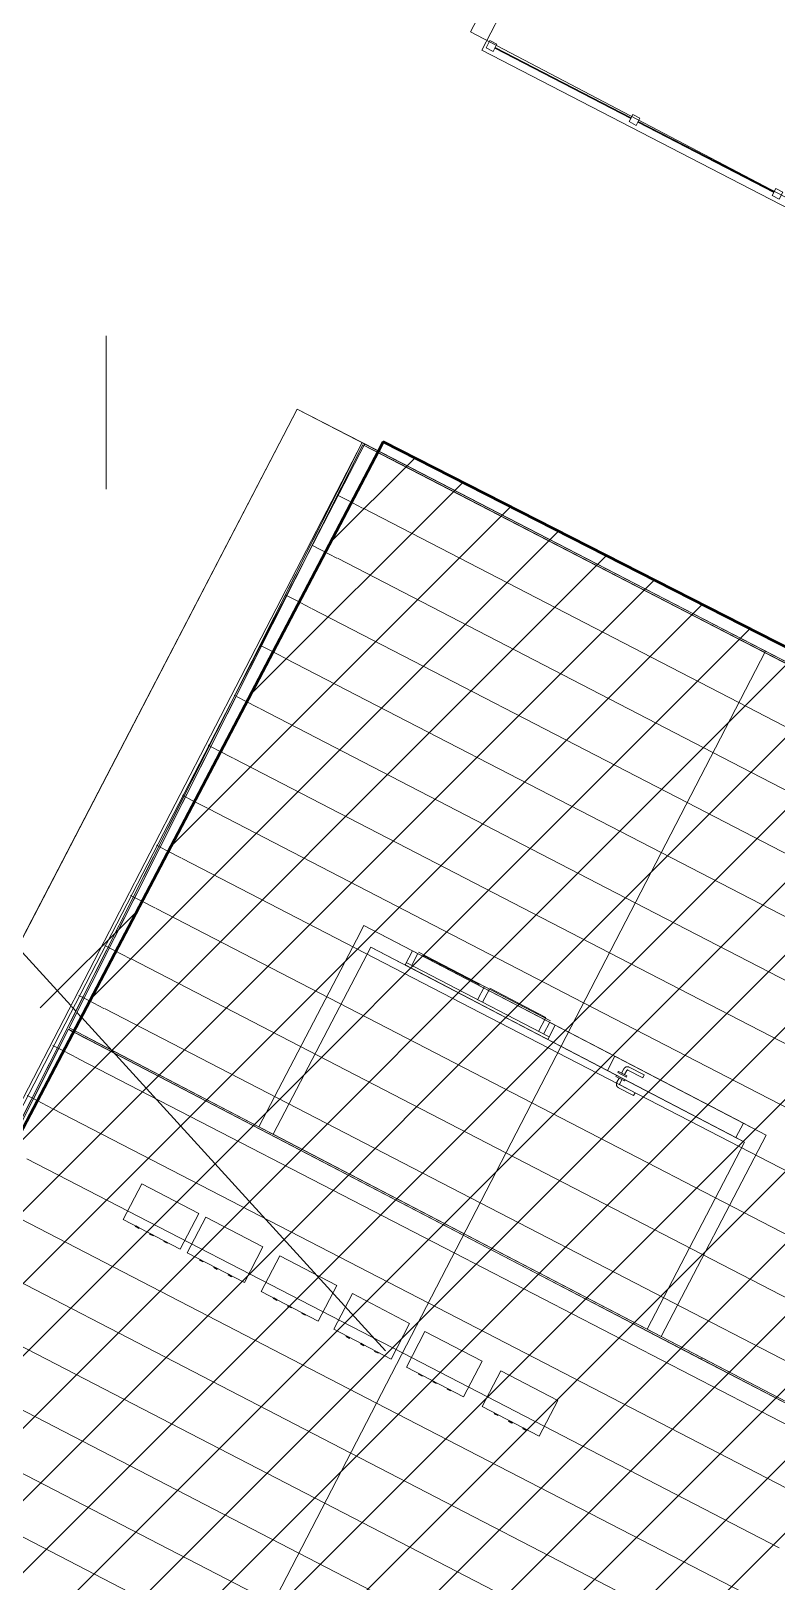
# Model space of a CAD drawing. Header units: metres. Extents: x -207 to 292, y -187 to 169.
# Drawn here: x -45.49 to -40.86, y -115.64 to -106.01 of the extents above; entities that cross this region are included whole.
import ezdxf

# ---------------------------------------------------------------- set-up
doc = ezdxf.new("R2010")
doc.units = ezdxf.units.M
for name, color, linetype, lineweight in [('A-CLNG', 7, 'Continuous', 9), ('A-DOOR', 7, 'Continuous', 9), ('A-FLOR', 7, 'Continuous', 9), ('A-GLAZ', 7, 'Continuous', 9), ('A-GLAZ-CWMG', 7, 'Continuous', 9), ('A-ROOF', 7, 'Continuous', 9), ('A-ROOF-PATT', 7, 'Continuous', 9), ('ACHURADO', 7, 'Continuous', 9), ('C-BLDG-PADS', 7, 'Continuous', 9), ('C-TOPO', 7, 'Continuous', 9), ('E-ELEC-EQPM', 7, 'Continuous', 9), ('edificios', 7, 'Continuous', 50), ('EQUIPOS PIS', 7, 'Continuous', 9), ('I-WALL', 7, 'Continuous', 9)]:
    doc.layers.add(name, color=color, linetype=linetype, lineweight=lineweight)
doc.layers.add('PR10-ARQ-PL-001-Emplazamiento-C-1_dwg', color=7, linetype='Continuous', lineweight=9, true_color=0x767676)
doc.layers.add('TEXTO', color=5, linetype='Continuous', lineweight=9, true_color=0x0000ff)

# ---------------------------------------------------------------- blocks, each defined once
blk = doc.blocks.new('FP_39-PLANTA EMPLAZAMIENTO ACTUALIZADO')
at = {"layer": 'A-ROOF'}
blk.add_line((-43.4337, -108.5643), (-50.8201, -122.8465), dxfattribs=at)
at = {"layer": 'A-ROOF-PATT', "color": 254, "true_color": 0xcbe5d8}
for p, q in [((-43.363, -108.6121), (-43.4246, -108.5803)), ((-43.269, -108.6607), (-43.363, -108.6121)), ((-43.5238, -108.923), (-43.5854, -108.8912)), ((-43.4298, -108.9716), (-43.5238, -108.923)), ((-43.6846, -109.2339), (-43.7461, -109.202)), ((-43.5906, -109.2825), (-43.6846, -109.2339)), ((-43.8453, -109.5448), (-43.9069, -109.5129)), ((-43.7513, -109.5934), (-43.8453, -109.5448)), ((-44.0061, -109.8557), (-44.0677, -109.8238)), ((-43.9121, -109.9043), (-44.0061, -109.8557)), ((-44.1669, -110.1665), (-44.2285, -110.1347)), ((-44.0729, -110.2152), (-44.1669, -110.1665)), ((-44.3277, -110.4774), (-44.3893, -110.4456)), ((-44.2337, -110.526), (-44.3277, -110.4774)), ((-44.4885, -110.7883), (-44.5501, -110.7565)), ((-44.3945, -110.8369), (-44.4885, -110.7883)), ((-44.6492, -111.0992), (-44.7108, -111.0673)), ((-44.5553, -111.1478), (-44.6492, -111.0992)), ((-44.81, -111.4101), (-44.8716, -111.3782)), ((-44.716, -111.4587), (-44.81, -111.4101)), ((-44.9708, -111.721), (-45.0324, -111.6891)), ((-44.8768, -111.7696), (-44.9708, -111.721)), ((-45.1316, -112.0319), (-45.1932, -112)), ((-45.0376, -112.0805), (-45.1316, -112.0319)), ((-45.2924, -112.3427), (-45.354, -112.3109)), ((-45.1984, -112.3913), (-45.2924, -112.3427)), ((-45.4532, -112.6536), (-45.5147, -112.6218)), ((-45.3592, -112.7022), (-45.4532, -112.6536))]:
    blk.add_line(p, q, dxfattribs=at)
blk = doc.blocks.new('Quad Corner Mullion - 50x50 mm-2223615-PLANTA EMPLAZAMIENTO ACTUALIZADO')
at = {"layer": 'A-GLAZ-CWMG'}
for p, q in [((0.025, 0.025), (-0.025, 0.025)), ((-0.025, 0.025), (-0.025, -0.025)), ((0.025, -0.025), (0.025, 0.025)), ((-0.025, -0.025), (0.025, -0.025))]:
    blk.add_line(p, q, dxfattribs=at)
blk = doc.blocks.new('Quad Corner Mullion - 50x50 mm-2218558-PLANTA EMPLAZAMIENTO ACTUALIZADO')
at = {"layer": 'A-GLAZ-CWMG'}
for p, q in [((-0.025, -0.025), (-0.025, 0.025)), ((-0.025, 0.025), (0.025, 0.025)), ((0.025, 0.025), (0.025, -0.025)), ((0.025, -0.025), (-0.025, -0.025))]:
    blk.add_line(p, q, dxfattribs=at)
blk = doc.blocks.new('Circular Mullion - 5mm-2218549-PLANTA EMPLAZAMIENTO ACTUALIZADO')
at = {"layer": 'A-GLAZ-CWMG'}
for p, q in [((-40.8151, -115.6543), (-41.2606, -116.4934)), ((-41.2584, -116.4946), (-40.8129, -115.6555)), ((-40.8129, -115.6555), (-41.2584, -116.4946)), ((-41.2562, -116.4958), (-40.8107, -115.6567)), ((-40.8129, -115.6555), (-40.8151, -115.6543)), ((-40.8107, -115.6567), (-40.8129, -115.6555)), ((-41.2606, -116.4934), (-41.2584, -116.4946)), ((-41.2584, -116.4946), (-41.2562, -116.4958))]:
    blk.add_line(p, q, dxfattribs=at)
blk = doc.blocks.new('Rectangular Mullion - 50 x 50 mm-2216179-PLANTA EMPLAZAMIENTO ACTUALIZADO')
at = {"layer": 'A-GLAZ-CWMG'}
for p, q in [((0.025, 0.025), (-0.025, 0.025)), ((-0.025, 0.025), (-0.025, -0.025)), ((0.025, -0.025), (0.025, 0.025)), ((-0.025, -0.025), (0.025, -0.025))]:
    blk.add_line(p, q, dxfattribs=at)
blk = doc.blocks.new('Rectangular Mullion - 50 x 50 mm-2223609-PLANTA EMPLAZAMIENTO ACTUALIZADO')
at = {"layer": 'A-GLAZ-CWMG'}
for p, q in [((-0.025, -0.025), (-0.025, 0.025)), ((-0.025, 0.025), (0.025, 0.025)), ((0.025, 0.025), (0.025, -0.025)), ((0.025, -0.025), (-0.025, -0.025))]:
    blk.add_line(p, q, dxfattribs=at)
blk = doc.blocks.new('M_Tablero con botones - 400x530x250-2302437-PLANTA EMPLAZAMIENTO ACTUALIZADO')
at = {"layer": 'E-ELEC-EQPM'}
for p, q in [((0.2, 0), (-0.2, 0)), ((-0.2, 0), (0.2, 0)), ((-0.2, 0), (-0.2, -0.25)), ((-0.2, 0), (-0.2, -0.25)), ((0.2, -0.25), (0.2, 0)), ((0.2, 0), (0.2, -0.25)), ((0.2, -0.25), (-0.2, -0.25)), ((-0.2, -0.25), (0.2, -0.25)), ((-0.112, -0.25), (-0.112, -0.255)), ((-0.088, -0.25), (-0.112, -0.25)), ((-0.088, -0.25), (-0.112, -0.25)), ((-0.112, -0.25), (-0.112, -0.255)), ((-0.088, -0.25), (-0.112, -0.25)), ((-0.088, -0.25), (-0.112, -0.25)), ((-0.112, -0.255), (-0.088, -0.255)), ((-0.112, -0.255), (-0.088, -0.255)), ((-0.112, -0.255), (-0.088, -0.255)), ((-0.112, -0.255), (-0.088, -0.255)), ((-0.088, -0.255), (-0.088, -0.25)), ((-0.088, -0.255), (-0.088, -0.25)), ((-0.012, -0.25), (-0.012, -0.255)), ((0.012, -0.25), (-0.012, -0.25)), ((0.012, -0.25), (-0.012, -0.25)), ((-0.012, -0.25), (-0.012, -0.255)), ((0.012, -0.25), (-0.012, -0.25)), ((0.012, -0.25), (-0.012, -0.25)), ((-0.012, -0.255), (0.012, -0.255)), ((-0.012, -0.255), (0.012, -0.255)), ((-0.012, -0.255), (0.012, -0.255)), ((-0.012, -0.255), (0.012, -0.255)), ((0.012, -0.255), (0.012, -0.25)), ((0.012, -0.255), (0.012, -0.25)), ((0.088, -0.25), (0.088, -0.255)), ((0.112, -0.25), (0.088, -0.25)), ((0.112, -0.25), (0.088, -0.25)), ((0.088, -0.25), (0.088, -0.255)), ((0.112, -0.25), (0.088, -0.25)), ((0.112, -0.25), (0.088, -0.25)), ((0.088, -0.255), (0.112, -0.255)), ((0.088, -0.255), (0.112, -0.255)), ((0.088, -0.255), (0.112, -0.255)), ((0.088, -0.255), (0.112, -0.255)), ((0.112, -0.255), (0.112, -0.25)), ((0.112, -0.255), (0.112, -0.25))]:
    blk.add_line(p, q, dxfattribs=at)
blk = doc.blocks.new('FCA_N_Puertas - FCA_N_Puerta interna_ PB 2_10 x 0_90-2302914-PLANTA EMPLAZAMIENTO ACTUALIZADO')
at = {"layer": 'A-DOOR'}
for p, q in [((0.34, 0.031), (0.235, 0.031)), ((0.235, 0.031), (0.235, 0.011)), ((0.235, 0.031), (0.235, 0.011)), ((0.235, 0.011), (0.34, 0.011)), ((0.345, 0.006), (0.345, -0.024)), ((0.365, -0.024), (0.365, 0.006)), ((0.45, -0.005), (-0.45, -0.005)), ((0.34, -0.048), (0.235, -0.048)), ((0.235, -0.048), (0.235, -0.068)), ((0.235, -0.048), (0.235, -0.068)), ((0.235, -0.068), (0.34, -0.068)), ((0.3275, -0.005), (0.3275, -0.013)), ((0.3875, -0.005), (0.3275, -0.005)), ((0.3875, -0.005), (0.3275, -0.005)), ((0.3275, -0.013), (0.3875, -0.013)), ((0.3275, -0.013), (0.3875, -0.013)), ((0.3275, -0.024), (0.3275, -0.032)), ((0.3875, -0.024), (0.3275, -0.024)), ((0.3875, -0.024), (0.3275, -0.024)), ((0.3275, -0.032), (0.3875, -0.032)), ((0.3275, -0.032), (0.3875, -0.032)), ((0.345, -0.013), (0.345, -0.043)), ((0.365, -0.013), (0.345, -0.013)), ((0.365, -0.013), (0.345, -0.013)), ((0.345, -0.024), (0.365, -0.024)), ((0.345, -0.024), (0.365, -0.024)), ((0.365, -0.043), (0.365, -0.013)), ((0.3875, -0.013), (0.3875, -0.005)), ((0.3875, -0.032), (0.3875, -0.024))]:
    blk.add_line(p, q, dxfattribs=at)
at = {"layer": 'A-DOOR', "flags": 128}
for points in [[(0.365, 0.006), (0.365, 0.007), (0.3649, 0.008), (0.3648, 0.009), (0.3647, 0.01), (0.3645, 0.011), (0.3643, 0.0119), (0.364, 0.0129), (0.3637, 0.0139), (0.3634, 0.0148), (0.363, 0.0157), (0.3626, 0.0166), (0.3622, 0.0175), (0.3617, 0.0184), (0.3612, 0.0193), (0.3606, 0.0201), (0.3601, 0.0209), (0.3594, 0.0217), (0.3588, 0.0225), (0.3581, 0.0232), (0.3574, 0.0239), (0.3567, 0.0246), (0.3559, 0.0253), (0.3551, 0.0259), (0.3543, 0.0265), (0.3535, 0.027), (0.3527, 0.0276), (0.3518, 0.028), (0.3509, 0.0285), (0.35, 0.0289), (0.3491, 0.0293), (0.3481, 0.0296), (0.3472, 0.03), (0.3462, 0.0302), (0.3452, 0.0304), (0.3442, 0.0306), (0.3433, 0.0308), (0.3423, 0.0309), (0.3413, 0.031), (0.3403, 0.031), (0.34, 0.031)], [(0.34, 0.011), (0.3402, 0.011), (0.3404, 0.011), (0.3406, 0.011), (0.3408, 0.0109), (0.341, 0.0109), (0.3412, 0.0109), (0.3414, 0.0108), (0.3416, 0.0107), (0.3418, 0.0107), (0.3419, 0.0106), (0.3421, 0.0105), (0.3423, 0.0104), (0.3425, 0.0103), (0.3427, 0.0102), (0.3428, 0.0101), (0.343, 0.01), (0.3431, 0.0099), (0.3433, 0.0098), (0.3434, 0.0096), (0.3436, 0.0095), (0.3437, 0.0093), (0.3439, 0.0092), (0.344, 0.009), (0.3441, 0.0089), (0.3442, 0.0087), (0.3443, 0.0085), (0.3444, 0.0084), (0.3445, 0.0082), (0.3446, 0.008), (0.3447, 0.0078), (0.3447, 0.0076), (0.3448, 0.0074), (0.3448, 0.0072), (0.3449, 0.007), (0.3449, 0.0068), (0.345, 0.0067), (0.345, 0.0065), (0.345, 0.0063), (0.345, 0.0061), (0.345, 0.006)], [(0.34, -0.068), (0.341, -0.068), (0.342, -0.0679), (0.343, -0.0678), (0.344, -0.0677), (0.345, -0.0675), (0.3459, -0.0673), (0.3469, -0.067), (0.3479, -0.0667), (0.3488, -0.0664), (0.3497, -0.066), (0.3506, -0.0656), (0.3515, -0.0652), (0.3524, -0.0647), (0.3533, -0.0642), (0.3541, -0.0636), (0.3549, -0.0631), (0.3557, -0.0624), (0.3565, -0.0618), (0.3572, -0.0611), (0.3579, -0.0604), (0.3586, -0.0597), (0.3593, -0.0589), (0.3599, -0.0581), (0.3605, -0.0573), (0.361, -0.0565), (0.3616, -0.0557), (0.362, -0.0548), (0.3625, -0.0539), (0.3629, -0.053), (0.3633, -0.0521), (0.3636, -0.0511), (0.364, -0.0502), (0.3642, -0.0492), (0.3644, -0.0482), (0.3646, -0.0472), (0.3648, -0.0463), (0.3649, -0.0453), (0.365, -0.0443), (0.365, -0.0433), (0.365, -0.043)], [(0.345, -0.043), (0.345, -0.0432), (0.345, -0.0434), (0.345, -0.0436), (0.3449, -0.0438), (0.3449, -0.044), (0.3449, -0.0442), (0.3448, -0.0444), (0.3447, -0.0446), (0.3447, -0.0448), (0.3446, -0.0449), (0.3445, -0.0451), (0.3444, -0.0453), (0.3443, -0.0455), (0.3442, -0.0457), (0.3441, -0.0458), (0.344, -0.046), (0.3439, -0.0461), (0.3438, -0.0463), (0.3436, -0.0464), (0.3435, -0.0466), (0.3433, -0.0467), (0.3432, -0.0469), (0.343, -0.047), (0.3429, -0.0471), (0.3427, -0.0472), (0.3425, -0.0473), (0.3424, -0.0474), (0.3422, -0.0475), (0.342, -0.0476), (0.3418, -0.0477), (0.3416, -0.0477), (0.3414, -0.0478), (0.3412, -0.0478), (0.341, -0.0479), (0.3408, -0.0479), (0.3407, -0.048), (0.3405, -0.048), (0.3403, -0.048), (0.3401, -0.048), (0.34, -0.048)]]:
    blk.add_lwpolyline(points, dxfattribs=at)
blk = doc.blocks.new('FCA_N_Puertas - FCA_N_Puerta interna_ PB 2_10 x 0_90-2304186-PLANTA EMPLAZAMIENTO ACTUALIZADO')
at = {"layer": 'A-DOOR'}
for p, q in [((0.34, 0.113), (0.235, 0.113)), ((0.235, 0.113), (0.235, 0.093)), ((0.235, 0.113), (0.235, 0.093)), ((0.45, 0.05), (-0.45, 0.05)), ((0.235, 0.093), (0.34, 0.093)), ((0.3275, 0.058), (0.3275, 0.05)), ((0.3875, 0.058), (0.3275, 0.058)), ((0.3875, 0.058), (0.3275, 0.058)), ((0.3275, 0.05), (0.3875, 0.05)), ((0.3275, 0.05), (0.3875, 0.05)), ((0.3275, 0.032), (0.3275, 0.024)), ((0.3875, 0.032), (0.3275, 0.032)), ((0.3875, 0.032), (0.3275, 0.032)), ((0.3275, 0.024), (0.3875, 0.024)), ((0.3275, 0.024), (0.3875, 0.024)), ((0.345, 0.088), (0.345, 0.058)), ((0.345, 0.058), (0.365, 0.058)), ((0.345, 0.058), (0.365, 0.058)), ((0.345, 0.024), (0.345, -0.006)), ((0.365, 0.024), (0.345, 0.024)), ((0.365, 0.024), (0.345, 0.024)), ((0.365, 0.058), (0.365, 0.088)), ((0.365, -0.006), (0.365, 0.024)), ((0.3875, 0.05), (0.3875, 0.058)), ((0.3875, 0.024), (0.3875, 0.032)), ((0.34, -0.011), (0.235, -0.011)), ((0.235, -0.011), (0.235, -0.031)), ((0.235, -0.011), (0.235, -0.031)), ((0.235, -0.031), (0.34, -0.031))]:
    blk.add_line(p, q, dxfattribs=at)
at = {"layer": 'A-DOOR', "flags": 128}
for points in [[(0.365, 0.088), (0.365, 0.089), (0.3649, 0.09), (0.3648, 0.091), (0.3647, 0.092), (0.3645, 0.093), (0.3643, 0.0939), (0.364, 0.0949), (0.3637, 0.0959), (0.3634, 0.0968), (0.363, 0.0977), (0.3626, 0.0986), (0.3622, 0.0995), (0.3617, 0.1004), (0.3612, 0.1013), (0.3606, 0.1021), (0.3601, 0.1029), (0.3594, 0.1037), (0.3588, 0.1045), (0.3581, 0.1052), (0.3574, 0.1059), (0.3567, 0.1066), (0.3559, 0.1073), (0.3551, 0.1079), (0.3543, 0.1085), (0.3535, 0.109), (0.3527, 0.1096), (0.3518, 0.11), (0.3509, 0.1105), (0.35, 0.1109), (0.3491, 0.1113), (0.3481, 0.1116), (0.3472, 0.112), (0.3462, 0.1122), (0.3452, 0.1124), (0.3442, 0.1126), (0.3433, 0.1128), (0.3423, 0.1129), (0.3413, 0.113), (0.3403, 0.113), (0.34, 0.113)], [(0.34, 0.093), (0.3402, 0.093), (0.3404, 0.093), (0.3406, 0.093), (0.3408, 0.0929), (0.341, 0.0929), (0.3412, 0.0929), (0.3414, 0.0928), (0.3416, 0.0927), (0.3418, 0.0927), (0.3419, 0.0926), (0.3421, 0.0925), (0.3423, 0.0924), (0.3425, 0.0923), (0.3427, 0.0922), (0.3428, 0.0921), (0.343, 0.092), (0.3431, 0.0919), (0.3433, 0.0918), (0.3434, 0.0916), (0.3436, 0.0915), (0.3437, 0.0913), (0.3439, 0.0912), (0.344, 0.091), (0.3441, 0.0909), (0.3442, 0.0907), (0.3443, 0.0905), (0.3444, 0.0904), (0.3445, 0.0902), (0.3446, 0.09), (0.3447, 0.0898), (0.3447, 0.0896), (0.3448, 0.0894), (0.3448, 0.0892), (0.3449, 0.089), (0.3449, 0.0888), (0.345, 0.0887), (0.345, 0.0885), (0.345, 0.0883), (0.345, 0.0881), (0.345, 0.088)], [(0.34, -0.031), (0.341, -0.031), (0.342, -0.0309), (0.343, -0.0308), (0.344, -0.0307), (0.345, -0.0305), (0.3459, -0.0303), (0.3469, -0.03), (0.3479, -0.0297), (0.3488, -0.0294), (0.3497, -0.029), (0.3506, -0.0286), (0.3515, -0.0282), (0.3524, -0.0277), (0.3533, -0.0272), (0.3541, -0.0266), (0.3549, -0.0261), (0.3557, -0.0254), (0.3565, -0.0248), (0.3572, -0.0241), (0.3579, -0.0234), (0.3586, -0.0227), (0.3593, -0.0219), (0.3599, -0.0211), (0.3605, -0.0203), (0.361, -0.0195), (0.3616, -0.0187), (0.362, -0.0178), (0.3625, -0.0169), (0.3629, -0.016), (0.3633, -0.0151), (0.3636, -0.0141), (0.364, -0.0132), (0.3642, -0.0122), (0.3644, -0.0112), (0.3646, -0.0102), (0.3648, -0.0093), (0.3649, -0.0083), (0.365, -0.0073), (0.365, -0.0063), (0.365, -0.006)], [(0.345, -0.006), (0.345, -0.0062), (0.345, -0.0064), (0.345, -0.0066), (0.3449, -0.0068), (0.3449, -0.007), (0.3449, -0.0072), (0.3448, -0.0074), (0.3447, -0.0076), (0.3447, -0.0078), (0.3446, -0.0079), (0.3445, -0.0081), (0.3444, -0.0083), (0.3443, -0.0085), (0.3442, -0.0087), (0.3441, -0.0088), (0.344, -0.009), (0.3439, -0.0091), (0.3438, -0.0093), (0.3436, -0.0094), (0.3435, -0.0096), (0.3433, -0.0097), (0.3432, -0.0099), (0.343, -0.01), (0.3429, -0.0101), (0.3427, -0.0102), (0.3425, -0.0103), (0.3424, -0.0104), (0.3422, -0.0105), (0.342, -0.0106), (0.3418, -0.0107), (0.3416, -0.0107), (0.3414, -0.0108), (0.3412, -0.0108), (0.341, -0.0109), (0.3408, -0.0109), (0.3407, -0.011), (0.3405, -0.011), (0.3403, -0.011), (0.3401, -0.011), (0.34, -0.011)]]:
    blk.add_lwpolyline(points, dxfattribs=at)
blk = doc.blocks.new('FCA_N_Ventana corredera - FCA_N_Ventana corredera B 1_00x1_20-2304187-PLANTA EMPLAZAMIENTO ACTUALIZADO')
at = {"layer": 'A-GLAZ'}
for p, q in [((0.5004, 0.05), (-0.4996, 0.05)), ((-0.4996, 0.05), (-0.4996, -0.05)), ((-0.4996, 0.05), (0.5004, 0.05)), ((0.0004, 0.0603), (-0.4615, 0.0603)), ((-0.4615, -0.0325), (-0.4615, 0.05)), ((-0.4615, 0.05), (-0.4615, -0.0325)), ((-0.4266, 0.05), (-0.4266, 0.0603)), ((-0.0346, 0.0552), (-0.4266, 0.0552)), ((-0.0346, 0.05), (-0.0346, 0.0603)), ((0.0004, 0.0603), (0.4623, 0.0603)), ((0.0004, 0.0603), (0.0004, 0.05)), ((0.0004, 0.0603), (0.0004, -0.0325)), ((0.0353, 0.0655), (0.4273, 0.0655)), ((0.0353, -0.0325), (0.0353, 0.0603)), ((0.4273, -0.0325), (0.4273, 0.0603)), ((0.4623, 0.05), (0.4623, -0.0325)), ((0.5004, -0.05), (0.5004, 0.05)), ((-0.4996, -0.0325), (0.5004, -0.0325)), ((-0.4996, -0.0325), (0.5004, -0.0325)), ((-0.4996, -0.05), (0.5004, -0.05))]:
    blk.add_line(p, q, dxfattribs=at)
blk = doc.blocks.new('YADRAN_LASQUEMAS_ARQ_MO_003_ESTANQUE CABECERA_rvt-1-PLANTA EMPLAZAMIENTO ACTUALIZADO')
at = {"layer": 'A-ROOF-PATT', "true_color": 0x008040}
h = blk.add_hatch(dxfattribs=at)
h.set_pattern_fill('FP_31', color=116, style=0, pattern_type=2)
h.set_pattern_definition([(152.653, (-52.507, -103.883), (-0.1607824, -0.310884), [])])
h.paths.add_polyline_path([(-48.3135, -124.1428), (-40.9271, -109.8606), (-43.2607, -108.6538), (-50.6471, -122.9359)])
h = blk.add_hatch(dxfattribs=at)
h.set_pattern_fill('FP_30', color=116, style=0, pattern_type=2)
h.set_pattern_definition([(152.653, (-48.586, -105.911), (-0.1607824, -0.310884), [])])
h.paths.add_polyline_path([(-45.9715, -125.3541), (-38.5851, -111.0719), (-40.9271, -109.8606), (-48.3135, -124.1428), (-46.2866, -125.1911)])
at = {"layer": 'A-CLNG'}
for p, q in [((-43.3793, -111.6999), (-43.9855, -112.8628)), ((-43.9855, -112.8628), (-43.3793, -111.6999)), ((-41.0563, -112.9108), (-43.3793, -111.6999)), ((-43.3793, -111.6999), (-41.0563, -112.9108)), ((-43.9855, -112.8628), (-41.6625, -114.0737)), ((-41.6625, -114.0737), (-43.9855, -112.8628)), ((-41.6625, -114.0737), (-41.0563, -112.9108)), ((-41.0563, -112.9108), (-41.6625, -114.0737))]:
    blk.add_line(p, q, dxfattribs=at)
at = {"layer": 'A-FLOR'}
for p, q in [((-42.6883, -106.1262), (-39.0591, -99.1089)), ((-39.0591, -99.1089), (-42.6883, -106.1262)), ((-38.3615, -108.3639), (-42.6883, -106.1262)), ((-42.6883, -106.1262), (-38.3615, -108.3639)), ((-51.051, -122.24), (-43.8356, -108.3564)), ((-43.8356, -108.3564), (-51.051, -122.24)), ((-43.8356, -108.3564), (-38.4193, -111.1577)), ((-38.4193, -111.1577), (-43.8356, -108.3564))]:
    blk.add_line(p, q, dxfattribs=at)
at = {"layer": 'A-ROOF'}
for p, q in [((-43.4337, -108.5643), (-50.8201, -122.8465)), ((-43.4159, -108.5735), (-50.8023, -122.8557)), ((-43.4159, -108.5735), (-43.4337, -108.5643)), ((-43.2607, -108.6538), (-43.4337, -108.5643)), ((-43.4159, -108.5735), (-43.2522, -108.6582)), ((-43.2607, -108.6538), (-40.9271, -109.8606)), ((-40.9272, -109.8606), (-43.2522, -108.6582)), ((-40.9272, -109.8606), (-48.3136, -124.1428)), ((-40.9271, -109.8606), (-48.3135, -124.1428)), ((-38.5937, -111.0674), (-40.9272, -109.8606)), ((-40.9271, -109.8606), (-38.5851, -111.0719))]:
    blk.add_line(p, q, dxfattribs=at)
at = {"layer": 'I-WALL'}
for p, q in [((-43.4378, -108.5734), (-46.9072, -115.4628)), ((-45.2537, -112.2017), (-43.4289, -108.578)), ((-44.2506, -110.1875), (-43.4378, -108.5734)), ((-43.4289, -108.578), (-43.8244, -109.3634)), ((-43.4378, -108.5734), (-43.4333, -108.5645)), ((-43.4333, -108.5645), (-43.4378, -108.5734)), ((-43.4333, -108.5645), (-43.4159, -108.5735)), ((-38.4281, -111.1531), (-43.4333, -108.5645)), ((-43.4289, -108.578), (-38.4328, -111.1619)), ((-43.4205, -108.5824), (-43.4289, -108.578)), ((-43.4159, -108.5735), (-43.4205, -108.5824)), ((-43.4205, -108.5824), (-43.4159, -108.5735)), ((-43.4205, -108.5824), (-43.2568, -108.6671)), ((-43.2522, -108.6582), (-43.4159, -108.5735)), ((-40.9318, -109.8695), (-43.2568, -108.6671)), ((-43.2522, -108.6582), (-40.9272, -109.8606)), ((-43.8244, -109.3634), (-44.2506, -110.1875)), ((-44.2506, -110.1875), (-43.8244, -109.3634)), ((-40.9318, -109.8695), (-40.9272, -109.8606)), ((-38.5983, -111.0763), (-40.9318, -109.8695)), ((-40.9272, -109.8606), (-38.5937, -111.0674)), ((-43.468, -111.6537), (-43.4217, -111.565)), ((-43.4217, -111.565), (-43.468, -111.6537)), ((-43.4217, -111.565), (-41.0101, -112.8222)), ((-41.8619, -112.3782), (-43.4217, -111.565)), ((-43.468, -111.6537), (-44.0741, -112.8166)), ((-44.0741, -112.8166), (-43.468, -111.6537)), ((-43.3793, -111.6999), (-43.9855, -112.8628)), ((-43.9855, -112.8628), (-43.3793, -111.6999)), ((-41.0563, -112.9108), (-43.3793, -111.6999)), ((-43.3793, -111.6999), (-41.9081, -112.4668)), ((-43.1203, -111.7221), (-43.1665, -111.8108)), ((-43.1203, -111.7221), (-43.1665, -111.8108)), ((-42.2336, -112.1844), (-43.1203, -111.7221)), ((-43.1203, -111.7221), (-42.2336, -112.1844)), ((-42.2798, -112.2731), (-43.1665, -111.8108)), ((-43.1665, -111.8108), (-42.2798, -112.2731)), ((-46.8983, -115.4673), (-45.2582, -112.2106)), ((-45.2582, -112.2106), (-41.3247, -114.2611)), ((-44.0741, -112.8166), (-45.2537, -112.2017)), ((-42.2798, -112.2731), (-42.2336, -112.1844)), ((-42.2336, -112.1844), (-42.2798, -112.2731)), ((-42.8042, -113.4899), (-45.1253, -112.2799)), ((-45.1207, -112.2711), (-42.7996, -113.481)), ((-41.8619, -112.3782), (-41.9081, -112.4668)), ((-41.8619, -112.3782), (-41.9081, -112.4668)), ((-41.0638, -112.7942), (-41.8619, -112.3782)), ((-41.9081, -112.4668), (-41.11, -112.8828)), ((-44.0741, -112.8166), (-43.9855, -112.8628)), ((-41.11, -112.8828), (-41.0638, -112.7942)), ((-41.0638, -112.7942), (-41.11, -112.8828)), ((-41.0101, -112.8222), (-41.0638, -112.7942)), ((-41.0101, -112.8222), (-40.9214, -112.8684)), ((-40.9214, -112.8684), (-41.0101, -112.8222)), ((-41.6625, -114.0737), (-43.9855, -112.8628)), ((-41.6625, -114.0737), (-41.0563, -112.9108)), ((-41.0563, -112.9108), (-41.6625, -114.0737)), ((-41.5738, -114.1199), (-40.9214, -112.8684)), ((-40.9214, -112.8684), (-41.5738, -114.1199)), ((-41.11, -112.8828), (-41.0563, -112.9108)), ((-42.8042, -113.4899), (-42.7996, -113.481)), ((-40.4746, -114.7042), (-42.8042, -113.4899)), ((-42.7996, -113.481), (-40.47, -114.6953)), ((-41.6625, -114.0737), (-41.5738, -114.1199)), ((-41.32, -114.2522), (-41.5738, -114.1199)), ((-41.32, -114.2522), (-41.3247, -114.2611)), ((-41.3247, -114.2611), (-41.32, -114.2522)), ((-41.3247, -114.2611), (-40.5266, -114.6771)), ((-40.522, -114.6682), (-41.32, -114.2522))]:
    blk.add_line(p, q, dxfattribs=at)
at = {"layer": 'I-WALL', "flags": 128}
for points in [[(-43.8244, -109.3634), (-43.8271, -109.3688), (-43.8354, -109.3852), (-43.8491, -109.4124), (-43.8683, -109.4506), (-43.893, -109.4996), (-43.9232, -109.5595), (-43.9588, -109.6302), (-43.9998, -109.7117), (-44.0463, -109.804), (-44.0982, -109.9071), (-44.1555, -110.0209), (-44.2181, -110.1453), (-44.2862, -110.2803), (-44.3595, -110.4259), (-44.4381, -110.582), (-44.522, -110.7486), (-44.6111, -110.9256), (-44.7054, -111.1129), (-44.8049, -111.3104), (-44.9095, -111.5182), (-45.0192, -111.736), (-45.134, -111.9639), (-45.2537, -112.2017)], [(-45.6094, -112.8856), (-45.4904, -112.6493), (-45.3766, -112.4234), (-45.2681, -112.2079), (-45.1649, -112.003), (-45.067, -111.8087), (-44.9746, -111.6251), (-44.8875, -111.4523), (-44.806, -111.2903), (-44.7299, -111.1392), (-44.6593, -110.9991), (-44.5943, -110.8699), (-44.5348, -110.7519), (-44.481, -110.6449), (-44.4327, -110.5491), (-44.3901, -110.4645), (-44.3531, -110.3911), (-44.3218, -110.3289), (-44.2962, -110.278), (-44.2762, -110.2384), (-44.262, -110.2101), (-44.2534, -110.1931), (-44.2506, -110.1875)], [(-45.2582, -112.2106), (-45.3728, -112.4381), (-45.4915, -112.6739), (-45.6144, -112.9178), (-45.7413, -113.1698), (-45.8722, -113.4299), (-46.0072, -113.6978), (-46.1461, -113.9736), (-46.2889, -114.2572), (-46.4356, -114.5485), (-46.586, -114.8473), (-46.7403, -115.1536), (-46.8983, -115.4673)], [(-45.1253, -112.2799), (-45.1664, -112.2585), (-45.2029, -112.2395), (-45.2337, -112.2234), (-45.2582, -112.2106)], [(-45.2537, -112.2017), (-45.2292, -112.2145), (-45.1983, -112.2306), (-45.1619, -112.2496), (-45.1207, -112.2711)]]:
    blk.add_lwpolyline(points, dxfattribs=at)
at = {"layer": 'A-DOOR', "lineweight": 9}
for name, p, rotation in [('FCA_N_Puertas - FCA_N_Puerta interna_ PB 2_10 x 0_90-2304186-PLANTA EMPLAZAMIENTO ACTUALIZADO', (-41.4859, -112.6305), 152.4683519935887), ('FCA_N_Puertas - FCA_N_Puerta interna_ PB 2_10 x 0_90-2302914-PLANTA EMPLAZAMIENTO ACTUALIZADO', (-40.9233, -114.4647), 332.4683519935971)]:
    blk.add_blockref(name, p, dxfattribs=dict(at, rotation=rotation))
at = {"layer": 'A-GLAZ', "lineweight": 9, "rotation": 332.4683519935887}
blk.add_blockref('FCA_N_Ventana corredera - FCA_N_Ventana corredera B 1_00x1_20-2304187-PLANTA EMPLAZAMIENTO ACTUALIZADO', (-42.7004, -111.9974), dxfattribs=at)
at = {"layer": 'A-GLAZ-CWMG', "lineweight": 9}
for name, p, rotation in [('Quad Corner Mullion - 50x50 mm-2223615-PLANTA EMPLAZAMIENTO ACTUALIZADO', (-42.6288, -106.1007), 152.6530360226124), ('Quad Corner Mullion - 50x50 mm-2218558-PLANTA EMPLAZAMIENTO ACTUALIZADO', (-42.6288, -106.1007), 152.6530360226124), ('Circular Mullion - 5mm-2218549-PLANTA EMPLAZAMIENTO ACTUALIZADO', (-158.6953, -66.5482), 90.61755421396703), ('Circular Mullion - 5mm-2218549-PLANTA EMPLAZAMIENTO ACTUALIZADO', (-158.6953, -66.5482), 90.61755421396703), ('Circular Mullion - 5mm-2218549-PLANTA EMPLAZAMIENTO ACTUALIZADO', (-158.6953, -66.5482), 90.61755421396703), ('Circular Mullion - 5mm-2218549-PLANTA EMPLAZAMIENTO ACTUALIZADO', (-158.6953, -66.5482), 90.61755421396703), ('Circular Mullion - 5mm-2218549-PLANTA EMPLAZAMIENTO ACTUALIZADO', (-158.6953, -66.5482), 90.61755421396703), ('Circular Mullion - 5mm-2218549-PLANTA EMPLAZAMIENTO ACTUALIZADO', (-157.807, -67.0076), 90.61755421396641), ('Circular Mullion - 5mm-2218549-PLANTA EMPLAZAMIENTO ACTUALIZADO', (-157.807, -67.0076), 90.61755421396641), ('Circular Mullion - 5mm-2218549-PLANTA EMPLAZAMIENTO ACTUALIZADO', (-157.807, -67.0076), 90.61755421396641), ('Circular Mullion - 5mm-2218549-PLANTA EMPLAZAMIENTO ACTUALIZADO', (-157.807, -67.0076), 90.61755421396641), ('Circular Mullion - 5mm-2218549-PLANTA EMPLAZAMIENTO ACTUALIZADO', (-157.807, -67.0076), 90.61755421396641)]:
    blk.add_blockref(name, p, dxfattribs=dict(at, rotation=rotation))
at = {"layer": 'A-GLAZ-CWMG', "lineweight": 9, "extrusion": (0, 0, -1), "rotation": 207.3469639773876}
for name, p in [('Rectangular Mullion - 50 x 50 mm-2216179-PLANTA EMPLAZAMIENTO ACTUALIZADO', (41.7405, -106.5601)), ('Rectangular Mullion - 50 x 50 mm-2223609-PLANTA EMPLAZAMIENTO ACTUALIZADO', (41.7405, -106.5601)), ('Rectangular Mullion - 50 x 50 mm-2216179-PLANTA EMPLAZAMIENTO ACTUALIZADO', (40.8523, -107.0194)), ('Rectangular Mullion - 50 x 50 mm-2223609-PLANTA EMPLAZAMIENTO ACTUALIZADO', (40.8523, -107.0194))]:
    blk.add_blockref(name, p, dxfattribs=at)
at = {"layer": 'A-ROOF'}
blk.add_blockref('FP_39-PLANTA EMPLAZAMIENTO ACTUALIZADO', (0, 0), dxfattribs=at)
at = {"layer": 'E-ELEC-EQPM', "lineweight": 9, "rotation": 332.4683519935969}
for p in [(-44.6252, -113.2624), (-44.2264, -113.4702), (-43.7676, -113.7094), (-43.3152, -113.9452), (-42.865, -114.1799), (-42.3946, -114.4251)]:
    blk.add_blockref('M_Tablero con botones - 400x530x250-2302437-PLANTA EMPLAZAMIENTO ACTUALIZADO', p, dxfattribs=at)
blk = doc.blocks.new('PR10-ARQ-PL-001-Emplazamiento-C-1_dwg-674643-PLANTA EMPLAZAMIENTO ACTUALIZADO')
at = {"lineweight": 9, "true_color": 0x0000ff}
h = blk.add_hatch(dxfattribs=at)
h.set_pattern_fill('FP_4', color=5, style=0, pattern_type=2)
h.set_pattern_definition([(45, (0, 0), (-0.2245064, 0.2245064), [])])
h.paths.add_polyline_path([(-45.5658, -124.6849), (-38.4088, -111.0542), (-43.3023, -108.5606), (-50.4544, -122.1938), (-45.6107, -124.662)])
at = {"layer": 'ACHURADO'}
h = blk.add_hatch(dxfattribs=at)
h.set_pattern_fill('FP_1', color=256, style=0, pattern_type=2)
h.set_pattern_definition([(90, (-655750.258, -5498481.082), (-3.592, 3.592), [0.9525, -6.232]), (45, (-655750.258, -5498481.082), (-3.5921024484, 3.5921024484), [0.9525, -4.127]), (135, (-655750.258, -5498481.082), (-3.5921024484, -3.5921024484), [0.9525, -4.127])])
h.paths.add_polyline_path([(-70.6442, -134.5395), (-73.7436, -131.908), (-75.3027, -123.0097), (-71.0234, -122.2599), (-67.2268, -118.2866), (-66.2712, -116.4669), (-67.3105, -115.9296), (-63.2229, -107.8115), (-61.9735, -108.4675), (-60.8341, -106.2047), (-48.2318, -112.8217), (-49.3712, -115.0845), (-47.2991, -116.1725), (-43.3023, -108.5606), (-42.7594, -106.0136), (-42.1754, -104.9008), (-45.8261, -103.256), (-40.8843, -91.6464), (-90.1519, -72.1131), (-89.8759, -71.4629), (-40.008, -91.2874), (-44.9502, -102.9276), (-41.8699, -104.3188), (-39.0777, -98.9988), (-32.3905, -95.9355), (-32.3969, -95.644), (-32.416, -95.353), (-32.4478, -95.0631), (-32.4923, -94.7749), (-32.5493, -94.4889), (-32.6188, -94.2057), (-32.7006, -93.9258), (-32.7945, -93.6497), (-32.9004, -93.378), (-33.0181, -93.1112), (-33.1473, -92.8497), (-33.2879, -92.5942), (-33.4395, -92.3451), (-33.6018, -92.1028), (-33.7746, -91.8679), (-33.9574, -91.6407), (-34.1501, -91.4218), (-34.3521, -91.2115), (-34.5631, -91.0102), (-34.7827, -90.8183), (-35.0105, -90.6362), (-35.246, -90.4643), (-59.1192, -80.1137), (-68.8001, -76.3127), (-68.9406, -76.6765), (-68.7875, -76.7356), (-68.9568, -77.1741), (-69.3253, -77.0318), (-69.1559, -76.5933), (-68.9571, -76.251), (-90.056, -67.967), (-91.0316, -70.4234), (-94.0857, -119.1647), (-83.1667, -127.7404)])
at = {"layer": 'C-BLDG-PADS'}
blk.add_line((-38.4229, -111.1558), (-43.4284, -108.567), dxfattribs=at)
at = {"layer": 'C-BLDG-PADS', "flags": 128}
blk.add_lwpolyline([(-43.4337, -108.5643), (-43.8356, -108.3564), (-53.7637, -127.4596)], dxfattribs=at)
at = {"layer": 'C-TOPO'}
for p, q in [((-43.4284, -108.5671), (-38.4229, -111.1558)), ((-43.4284, -108.5671), (-38.4229, -111.1558)), ((-38.4229, -111.1558), (-43.4284, -108.5671)), ((-43.4284, -108.5671), (-38.4229, -111.1558)), ((-38.4229, -111.1558), (-43.4284, -108.5671)), ((-43.4284, -108.5671), (-38.4229, -111.1558))]:
    blk.add_line(p, q, dxfattribs=at)
at = {"layer": 'C-TOPO', "flags": 128}
for points in [[(-46.7671, -113.997), (-45.4795, -111.5195), (-45.268, -111.1126), (-43.8356, -108.3564), (-43.4337, -108.5643)], [(-43.4337, -108.5643), (-43.8356, -108.3564), (-45.268, -111.1126), (-45.4795, -111.5195), (-46.7671, -113.997), (-46.9635, -114.3749), (-48.7128, -117.7408), (-49.3153, -118.9001), (-50.9358, -122.0182), (-51.2505, -122.6239), (-51.9307, -123.9327), (-51.2505, -122.6239), (-51.9307, -123.9327), (-51.2505, -122.6239), (-43.8356, -108.3564), (-43.4337, -108.5643)], [(-50.8201, -122.8465), (-51.2505, -122.6239), (-50.9358, -122.0182), (-51.2505, -122.6239), (-50.9358, -122.0182), (-49.3153, -118.9001), (-48.7128, -117.7408), (-46.9635, -114.3749), (-46.7671, -113.997), (-45.4795, -111.5195), (-45.268, -111.1126), (-43.8356, -108.3564), (-43.4337, -108.5643)]]:
    blk.add_lwpolyline(points, dxfattribs=at)
blk.add_lwpolyline([(-43.4337, -108.5643), (-43.8356, -108.3564), (-45.268, -111.1126), (-45.4795, -111.5195), (-46.7671, -113.997), (-46.9635, -114.3749), (-48.7128, -117.7408), (-49.3153, -118.9001), (-50.9358, -122.0182), (-49.3153, -118.9001), (-48.7128, -117.7408), (-46.9635, -114.3749), (-46.7671, -113.997), (-45.4795, -111.5195), (-45.268, -111.1126), (-43.8356, -108.3564)], close=True, dxfattribs=at)
at = {"layer": 'edificios'}
for p, q in [((-43.3023, -108.5606), (-43.3319, -108.6169)), ((-43.3319, -108.6169), (-50.4594, -122.1912))]:
    blk.add_line(p, q, dxfattribs=at)
at = {"layer": 'edificios', "flags": 128}
blk.add_lwpolyline([(-38.4538, -111.1398), (-38.4088, -111.0542), (-43.3023, -108.5606)], dxfattribs=at)
at = {"layer": 'EQUIPOS PIS', "flags": 128}
blk.add_lwpolyline([(-38.2822, -108.3635), (-42.7594, -106.0136), (-39.0777, -98.9988), (-34.6004, -101.3487)], close=True, dxfattribs=at)
at = {"layer": 'TEXTO'}
for p, q in [((-45.2295, -112.0787), (-45.2391, -112.0682)), ((-45.2108, -112.0992), (-45.2264, -112.0821)), ((-45.1847, -112.1279), (-45.2058, -112.1048)), ((-43.2874, -114.2075), (-45.1777, -112.1355))]:
    blk.add_line(p, q, dxfattribs=at)
at = {"layer": 'TEXTO', "flags": 128}
blk.add_lwpolyline([(-45.2434, -112.0635), (-58.7515, -97.2572), (-89.1668, -97.2572)], dxfattribs=at)

msp = doc.modelspace()

# ---------------------------------------------------------------- linework, layer by layer
at = {"layer": 'C-BLDG-PADS'}
for p, q in [((-53.7696, -127.4709), (-43.8356, -108.3564)), ((-43.8356, -108.3564), (-35.8354, -112.4939))]:
    msp.add_line(p, q, dxfattribs=at)
at = {"layer": 'C-TOPO'}
for p, q in [((-43.8356, -108.3564), (-51.2505, -122.6239)), ((-45.268, -111.1126), (-43.8356, -108.3564)), ((-45.268, -111.1126), (-43.8356, -108.3564)), ((-45.268, -111.1126), (-43.8356, -108.3564)), ((-43.8356, -108.3564), (-45.268, -111.1126)), ((-43.8356, -108.3564), (-45.268, -111.1126)), ((-43.8356, -108.3564), (-37.2198, -111.778)), ((-43.8356, -108.3564), (-37.2198, -111.778)), ((-43.8356, -108.3564), (-37.2198, -111.778)), ((-37.2198, -111.778), (-43.8356, -108.3564)), ((-37.2198, -111.778), (-43.8356, -108.3564)), ((-35.8354, -112.4939), (-43.8356, -108.3564)), ((-45.4795, -111.5195), (-45.268, -111.1126)), ((-45.4795, -111.5195), (-45.268, -111.1126)), ((-45.4795, -111.5195), (-45.268, -111.1126)), ((-45.268, -111.1126), (-45.4795, -111.5195)), ((-45.268, -111.1126), (-45.4795, -111.5195)), ((-46.7671, -113.997), (-45.4795, -111.5195)), ((-46.7671, -113.997), (-45.4795, -111.5195)), ((-46.7671, -113.997), (-45.4795, -111.5195)), ((-45.4795, -111.5195), (-46.7671, -113.997)), ((-45.4795, -111.5195), (-46.7671, -113.997))]:
    msp.add_line(p, q, dxfattribs=at)

# ---------------------------------------------------------------- block references
at = {"lineweight": 5}
msp.add_blockref('YADRAN_LASQUEMAS_ARQ_MO_003_ESTANQUE CABECERA_rvt-1-PLANTA EMPLAZAMIENTO ACTUALIZADO', (0, 0), dxfattribs=at)
at = {"layer": 'PR10-ARQ-PL-001-Emplazamiento-C-1_dwg', "color": 7}
msp.add_blockref('PR10-ARQ-PL-001-Emplazamiento-C-1_dwg-674643-PLANTA EMPLAZAMIENTO ACTUALIZADO', (0, 0), dxfattribs=at)

doc.saveas('drawing.dxf')
